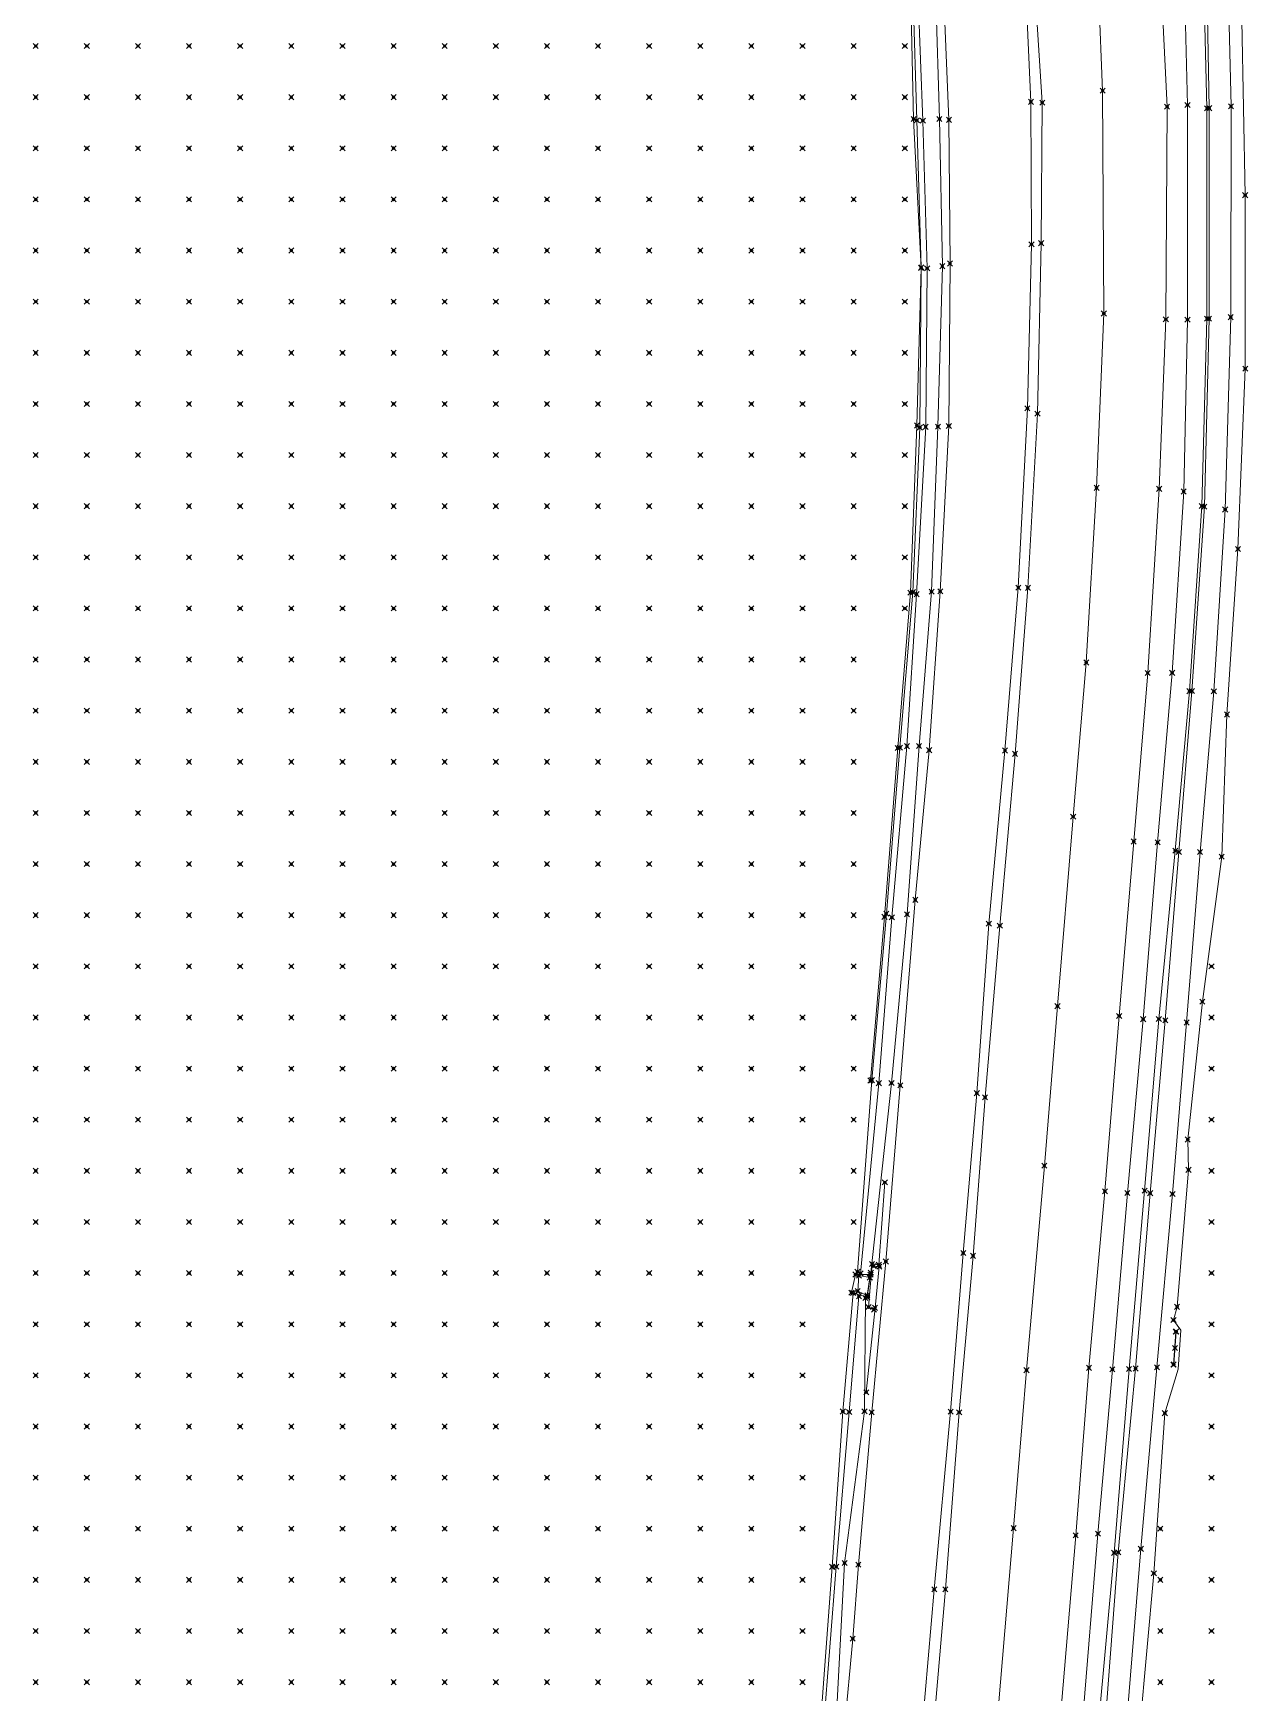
# Model space of a CAD drawing. Header units: metres. Extents: x 441556 to 446409, y 432338 to 461058.
# Drawn here: x 441686.9 to 441758.2, y 452807.3 to 452904.7 of the extents above; entities that cross this region are included whole.
import ezdxf

# ---------------------------------------------------------------- set-up
doc = ezdxf.new("R2010")
doc.units = ezdxf.units.M
doc.header["$MEASUREMENT"] = 0
doc.header["$PDMODE"] = 35
doc.header["$PDSIZE"] = 0.15
for name, color, linetype, lineweight in [('DTM-BRE-RevN_0YP_BREAKLINE', 1, 'Continuous', 0), ('DTM-BRE-RevN_GRP_ CAROSABIL', 2, 'Continuous', 0), ('DTM-BRE-RevN_GRP_ACOSTAMENT', 2, 'Continuous', 0), ('DTM-BRE-RevN_GRP_AX', 2, 'Continuous', 0), ('DTM-BRE-RevN_GRP_CAMERA CADERE JOS', 2, 'Continuous', 0), ('DTM-BRE-RevN_GRP_CAMERA CADERE SUS', 2, 'Continuous', 0), ('DTM-BRE-RevN_GRP_CANAL', 2, 'Continuous', 0), ('DTM-BRE-RevN_GRP_PARAPET BETON_JOS', 2, 'Continuous', 0), ('DTM-BRE-RevN_GRP_PARAPET BETON_SUS', 2, 'Continuous', 0), ('DTM-BRE-RevN_GRP_PARAPET METALIC', 2, 'Continuous', 0), ('DTM-BRE-RevN_GRP_PARAPET NEW JERSEY', 2, 'Continuous', 0), ('DTM-BRE-RevN_GRP_SANT BETON JOS', 2, 'Continuous', 0), ('DTM-BRE-RevN_GRP_SANT BETON SUS', 2, 'Continuous', 0), ('DTM-BRE-RevN_GRP_TALUZ JOS', 2, 'Continuous', 0), ('DTM-BRE-RevN_GRP_ZID SPRIJIN JOS', 2, 'Continuous', 0), ('DTM-BRE-RevN_GRP_ZID SPRIJIN SUS', 2, 'Continuous', 0), ('DTM-BRE-RevN_YP_RevL', 1, 'Continuous', 0), ('DTM-NOK-RevN_LIDAR_co_lidar', 91, 'Continuous', 0), ('DTM-NOK-RevN_RTK', 32, 'Continuous', 0)]:
    doc.layers.add(name, color=color, linetype=linetype, lineweight=lineweight)

msp = doc.modelspace()

# ---------------------------------------------------------------- linework, layer by layer
at = {"layer": 'DTM-BRE-RevN_0YP_BREAKLINE'}
msp.add_polyline3d([(441736.311, 452829.927, 359.694), (441735.799, 452824.975, 359.159)], dxfattribs=at)
at = {"layer": 'DTM-BRE-RevN_GRP_ CAROSABIL'}
for p, q in [((441740.283, 452908.314, 359.365), (441740.65, 452899.618, 359.388)), ((441753.448, 452900.388, 359.634), (441753.129, 452906.915, 359.671)), ((441753.372, 452887.915, 359.666), (441753.448, 452900.388, 359.634)), ((441740.65, 452899.618, 359.388), (441740.713, 452891.187, 359.395)), ((441740.713, 452891.187, 359.395), (441740.64, 452881.664, 359.38)), ((441752.98, 452877.973, 359.684), (441753.372, 452887.915, 359.666)), ((441740.64, 452881.664, 359.38), (441740.14, 452871.956, 359.354)), ((441752.311, 452867.169, 359.628), (441752.98, 452877.973, 359.684)), ((441740.14, 452871.956, 359.354), (441739.49, 452862.642, 359.357)), ((441751.492, 452857.287, 359.635), (441752.311, 452867.169, 359.628)), ((441739.49, 452862.642, 359.357), (441738.673, 452853.864, 359.265)), ((441750.634, 452847.053, 359.53), (441751.492, 452857.287, 359.635)), ((441738.673, 452853.864, 359.265), (441737.791, 452842.978, 359.269)), ((441749.8, 452836.767, 359.463), (441750.634, 452847.053, 359.53)), ((441737.791, 452842.978, 359.269), (441736.947, 452832.644, 359.232)), ((441748.866, 452826.408, 359.425), (441749.8, 452836.767, 359.463)), ((441736.947, 452832.644, 359.232), (441736.115, 452823.8, 359.138)), ((441748.087, 452816.579, 359.408), (441748.866, 452826.408, 359.425)), ((441736.115, 452823.8, 359.138), (441735.338, 452814.858, 359.163)), ((441747.147, 452805.503, 359.404), (441748.087, 452816.579, 359.408)), ((441735.338, 452814.858, 359.163), (441735.005, 452810.517, 359.173)), ((441735.005, 452810.517, 359.173), (441733.601, 452795.353, 359.117))]:
    msp.add_line(p, q, dxfattribs=at)
at = {"layer": 'DTM-BRE-RevN_GRP_ACOSTAMENT'}
for p, q in [((441755.788, 452900.294, 359.722), (441755.606, 452907.16, 359.702)), ((441755.787, 452887.954, 359.739), (441755.788, 452900.294, 359.722)), ((441755.487, 452876.968, 359.724), (441755.787, 452887.954, 359.739)), ((441754.762, 452866.104, 359.668), (441755.487, 452876.968, 359.724)), ((441753.927, 452856.749, 359.612), (441754.762, 452866.104, 359.668)), ((441752.961, 452846.87, 359.588), (441753.927, 452856.749, 359.612)), ((441752.131, 452836.803, 359.539), (441752.961, 452846.87, 359.588)), ((441751.216, 452826.337, 359.499), (441752.131, 452836.803, 359.539)), ((441750.342, 452815.553, 359.462), (441751.216, 452826.337, 359.499)), ((441749.372, 452804.954, 359.475), (441750.342, 452815.553, 359.462))]:
    msp.add_line(p, q, dxfattribs=at)
at = {"layer": 'DTM-BRE-RevN_GRP_AX'}
for p, q in [((441749.431, 452906.9, 359.53), (441749.666, 452901.325, 359.573)), ((441749.666, 452901.325, 359.573), (441749.734, 452888.258, 359.596)), ((441749.734, 452888.258, 359.596), (441749.31, 452878.029, 359.545)), ((441749.31, 452878.029, 359.545), (441748.704, 452867.783, 359.538)), ((441748.704, 452867.783, 359.538), (441747.935, 452858.738, 359.501)), ((441747.935, 452858.738, 359.501), (441747.021, 452847.622, 359.45)), ((441747.021, 452847.622, 359.45), (441746.248, 452838.263, 359.412)), ((441746.248, 452838.263, 359.412), (441745.202, 452826.271, 359.365)), ((441745.202, 452826.271, 359.365), (441744.441, 452817.001, 359.313)), ((441744.441, 452817.001, 359.313), (441743.533, 452806.343, 359.317))]:
    msp.add_line(p, q, dxfattribs=at)
at = {"layer": 'DTM-BRE-RevN_GRP_CAMERA CADERE JOS'}
for p, q in [((441735.294, 452830.908, 357.215), (441735.366, 452831.822, 357.229)), ((441735.366, 452831.822, 357.229), (441736.009, 452831.698, 357.138)), ((441736.009, 452831.698, 357.138), (441735.859, 452830.648, 357.347)), ((441735.859, 452830.648, 357.347), (441735.294, 452830.908, 357.215))]:
    msp.add_line(p, q, dxfattribs=at)
at = {"layer": 'DTM-BRE-RevN_GRP_CAMERA CADERE SUS'}
for p, q in [((441734.93, 452830.823, 358.939), (441735.159, 452831.886, 359.031)), ((441735.159, 452831.886, 359.031), (441736.044, 452831.877, 359.099)), ((441736.044, 452831.877, 359.099), (441735.859, 452830.548, 358.994)), ((441735.859, 452830.548, 358.994), (441734.93, 452830.823, 358.939))]:
    msp.add_line(p, q, dxfattribs=at)
at = {"layer": 'DTM-BRE-RevN_GRP_CANAL'}
for p, q in [((441753.958, 452828.529, 357.322), (441753.815, 452826.591, 357.269)), ((441753.838, 452826.602, 356.089), (441753.981, 452828.54, 356.142)), ((441753.981, 452828.54, 356.142), (441753.958, 452828.529, 357.322)), ((441753.815, 452826.591, 357.269), (441753.838, 452826.602, 356.089))]:
    msp.add_line(p, q, dxfattribs=at)
at = {"layer": 'DTM-BRE-RevN_GRP_PARAPET BETON_JOS'}
for p, q in [((441735.929, 452829.972, 359.03), (441736.139, 452832.503, 359.042)), ((441736.139, 452832.503, 359.042), (441736.534, 452832.451, 359.251)), ((441736.25, 452829.825, 359.223), (441735.929, 452829.972, 359.03)), ((441736.311, 452829.927, 359.694), (441736.25, 452829.825, 359.223))]:
    msp.add_line(p, q, dxfattribs=at)
at = {"layer": 'DTM-BRE-RevN_GRP_PARAPET BETON_SUS'}
for p, q in [((441736.229, 452832.376, 359.683), (441736.562, 452832.345, 359.677)), ((441736.562, 452832.345, 359.677), (441736.311, 452829.927, 359.694))]:
    msp.add_line(p, q, dxfattribs=at)
at = {"layer": 'DTM-BRE-RevN_GRP_PARAPET METALIC'}
for p, q in [((441754.648, 452900.491, 359.713), (441754.478, 452907.091, 359.69)), ((441754.646, 452887.894, 359.698), (441754.648, 452900.491, 359.713)), ((441754.421, 452877.816, 359.714), (441754.646, 452887.894, 359.698)), ((441753.743, 452867.175, 359.715), (441754.421, 452877.816, 359.714)), ((441752.89, 452857.23, 359.65), (441753.743, 452867.175, 359.715)), ((441752.044, 452846.862, 359.545), (441752.89, 452857.23, 359.65)), ((441751.117, 452836.658, 359.513), (441752.044, 452846.862, 359.545)), ((441736.534, 452832.451, 359.251), (441736.884, 452837.29, 359.24)), ((441750.24, 452826.316, 359.451), (441751.117, 452836.658, 359.513)), ((441749.392, 452816.678, 359.421), (441750.24, 452826.316, 359.451)), ((441748.474, 452805.411, 359.442), (441749.392, 452816.678, 359.421))]:
    msp.add_line(p, q, dxfattribs=at)
at = {"layer": 'DTM-BRE-RevN_GRP_PARAPET NEW JERSEY'}
for p, q in [((441745.044, 452910.018, 359.476), (441745.459, 452900.673, 359.496)), ((441746.122, 452900.626, 359.58), (441745.516, 452910.157, 359.48)), ((441745.459, 452900.673, 359.496), (441745.495, 452892.314, 359.529)), ((441746.061, 452892.382, 359.533), (441746.122, 452900.626, 359.58)), ((441745.846, 452882.378, 359.502), (441746.061, 452892.382, 359.533)), ((441745.495, 452892.314, 359.529), (441745.254, 452882.693, 359.492)), ((441745.254, 452882.693, 359.492), (441744.718, 452872.178, 359.474)), ((441745.282, 452872.161, 359.49), (441745.846, 452882.378, 359.502)), ((441744.718, 452872.178, 359.474), (441743.935, 452862.624, 359.473)), ((441744.53, 452862.429, 359.462), (441745.282, 452872.161, 359.49)), ((441743.935, 452862.624, 359.473), (441742.99, 452852.461, 359.428)), ((441743.636, 452852.345, 359.41), (441744.53, 452862.429, 359.462)), ((441742.99, 452852.461, 359.428), (441742.284, 452842.521, 359.377)), ((441742.769, 452842.282, 359.382), (441743.636, 452852.345, 359.41)), ((441742.284, 452842.521, 359.377), (441741.487, 452833.139, 359.325)), ((441742.064, 452832.98, 359.335), (441742.769, 452842.282, 359.382)), ((441741.487, 452833.139, 359.325), (441740.747, 452823.841, 359.273)), ((441741.249, 452823.803, 359.277), (441742.064, 452832.98, 359.335)), ((441740.747, 452823.841, 359.273), (441739.788, 452813.412, 359.294)), ((441740.437, 452813.418, 359.293), (441741.249, 452823.803, 359.277)), ((441739.788, 452813.412, 359.294), (441739.013, 452804.509, 359.26)), ((441739.665, 452804.37, 359.263), (441740.437, 452813.418, 359.293))]:
    msp.add_line(p, q, dxfattribs=at)
at = {"layer": 'DTM-BRE-RevN_GRP_SANT BETON JOS'}
for p, q in [((441738.8, 452908.126, 358.925), (441739.114, 452899.569, 358.935)), ((441739.114, 452899.569, 358.935), (441739.369, 452890.908, 358.985)), ((441739.369, 452890.908, 358.985), (441739.285, 452881.609, 358.988)), ((441739.285, 452881.609, 358.988), (441738.754, 452871.792, 358.944)), ((441738.754, 452871.792, 358.944), (441738.186, 452862.874, 358.991)), ((441738.186, 452862.874, 358.991), (441737.301, 452852.83, 358.877)), ((441737.301, 452852.83, 358.877), (441736.537, 452843.11, 358.879)), ((441736.537, 452843.11, 358.879), (441735.465, 452831.947, 358.752)), ((441735.368, 452830.613, 358.711), (441734.794, 452823.818, 358.763)), ((441734.794, 452823.818, 358.763), (441734.029, 452814.745, 358.739)), ((441734.029, 452814.745, 358.739), (441733.288, 452805.281, 358.778))]:
    msp.add_line(p, q, dxfattribs=at)
at = {"layer": 'DTM-BRE-RevN_GRP_SANT BETON SUS'}
for p, q in [((441738.764, 452899.59, 359.128), (441738.508, 452908.198, 359.176)), ((441740.089, 452899.667, 359.306), (441739.826, 452908.19, 359.279)), ((441739.024, 452890.967, 359.243), (441738.764, 452899.59, 359.128)), ((441740.261, 452891.031, 359.309), (441740.089, 452899.667, 359.306)), ((441738.942, 452881.572, 359.251), (441739.024, 452890.967, 359.243)), ((441740.003, 452881.624, 359.295), (441740.261, 452891.031, 359.309)), ((441739.631, 452871.941, 359.3), (441740.003, 452881.624, 359.295)), ((441738.532, 452871.913, 359.209), (441738.942, 452881.572, 359.251)), ((441737.77, 452862.794, 359.196), (441738.532, 452871.913, 359.209)), ((441738.895, 452862.889, 359.278), (441739.631, 452871.941, 359.3)), ((441736.978, 452853.05, 359.111), (441737.77, 452862.794, 359.196)), ((441738.192, 452853.015, 359.26), (441738.895, 452862.889, 359.278)), ((441736.132, 452843.285, 359.147), (441736.978, 452853.05, 359.111)), ((441737.278, 452843.113, 359.25), (441738.192, 452853.015, 359.26)), ((441735.283, 452832.047, 359.02), (441736.132, 452843.285, 359.147)), ((441736.065, 452831.986, 359.09), (441737.278, 452843.113, 359.25)), ((441734.422, 452823.846, 358.949), (441735.032, 452830.803, 358.963)), ((441735.696, 452823.861, 359.141), (441735.747, 452830.508, 358.924)), ((441733.798, 452814.736, 358.877), (441734.422, 452823.846, 358.949)), ((441734.526, 452814.956, 359.052), (441735.696, 452823.861, 359.141)), ((441732.353, 452795.583, 358.921), (441733.798, 452814.736, 358.877)), ((441734.019, 452805.349, 359.098), (441734.526, 452814.956, 359.052))]:
    msp.add_line(p, q, dxfattribs=at)
at = {"layer": 'DTM-BRE-RevN_GRP_TALUZ JOS'}
for p, q in [((441738.376, 452908.181, 359.231), (441738.573, 452899.666, 359.15)), ((441738.573, 452899.666, 359.15), (441739.01, 452890.937, 359.23)), ((441739.01, 452890.937, 359.23), (441738.77, 452881.689, 359.342)), ((441738.77, 452881.689, 359.342), (441738.389, 452871.882, 359.21)), ((441738.389, 452871.882, 359.21), (441737.645, 452862.775, 359.22)), ((441737.645, 452862.775, 359.22), (441736.868, 452852.866, 359.12)), ((441736.868, 452852.866, 359.12), (441736.042, 452843.263, 359.151))]:
    msp.add_line(p, q, dxfattribs=at)
at = {"layer": 'DTM-BRE-RevN_GRP_ZID SPRIJIN JOS'}
for p, q in [((441758.026, 452895.202, 355.429), (441757.832, 452905.452, 355.463)), ((441758.034, 452885.016, 355.349), (441758.026, 452895.202, 355.429)), ((441757.606, 452874.448, 355.259), (441758.034, 452885.016, 355.349)), ((441756.957, 452864.733, 355.263), (441757.606, 452874.448, 355.259)), ((441756.65, 452856.4, 355.078), (441756.957, 452864.733, 355.263)), ((441755.518, 452847.891, 355.125), (441756.65, 452856.4, 355.078)), ((441754.659, 452839.802, 354.876), (441755.518, 452847.891, 355.125)), ((441754.703, 452838.024, 354.893), (441754.659, 452839.802, 354.876)), ((441754.035, 452829.984, 354.894), (441754.703, 452838.024, 354.893)), ((441753.821, 452829.208, 354.886), (441754.035, 452829.984, 354.894)), ((441752.671, 452814.351, 354.886), (441753.314, 452823.746, 354.957)), ((441751.772, 452804.511, 354.889), (441752.671, 452814.351, 354.886))]:
    msp.add_line(p, q, dxfattribs=at)
at = {"layer": 'DTM-BRE-RevN_GRP_ZID SPRIJIN SUS'}
for p, q in [((441755.92, 452900.305, 359.555), (441755.792, 452907.193, 359.507)), ((441757.043, 452907.205, 359.506), (441757.2, 452900.414, 359.523)), ((441755.911, 452887.955, 359.543), (441755.92, 452900.305, 359.555)), ((441757.2, 452900.414, 359.523), (441757.183, 452888.043, 359.546)), ((441755.635, 452876.931, 359.571), (441755.911, 452887.955, 359.543)), ((441757.183, 452888.043, 359.546), (441756.853, 452876.762, 359.562)), ((441754.899, 452866.109, 359.531), (441755.635, 452876.931, 359.571)), ((441756.853, 452876.762, 359.562), (441756.188, 452866.09, 359.522)), ((441754.135, 452856.669, 359.418), (441754.899, 452866.109, 359.531)), ((441756.188, 452866.09, 359.522), (441755.381, 452856.664, 359.42)), ((441753.34, 452846.797, 359.273), (441754.135, 452856.669, 359.418)), ((441755.381, 452856.664, 359.42), (441754.594, 452846.668, 359.219)), ((441752.455, 452836.657, 359.124), (441753.34, 452846.797, 359.273)), ((441754.594, 452846.668, 359.219), (441753.763, 452836.609, 359.119)), ((441751.599, 452826.371, 359.063), (441752.455, 452836.657, 359.124)), ((441753.763, 452836.609, 359.119), (441752.851, 452826.442, 359.07)), ((441750.58, 452815.583, 359.069), (441751.599, 452826.371, 359.063)), ((441752.851, 452826.442, 359.07), (441751.908, 452815.788, 359.052)), ((441749.755, 452804.799, 359.078), (441750.58, 452815.583, 359.069)), ((441751.908, 452815.788, 359.052), (441750.998, 452804.724, 359.073))]:
    msp.add_line(p, q, dxfattribs=at)
at = {"layer": 'DTM-BRE-RevN_YP_RevL'}
for p, q in [((441753.821, 452829.208, 354.886), (441754.248, 452828.618, 354.894)), ((441754.248, 452828.618, 354.894), (441754.105, 452826.333, 354.922)), ((441754.105, 452826.333, 354.922), (441753.314, 452823.746, 354.957))]:
    msp.add_line(p, q, dxfattribs=at)
at = {"layer": 'DTM-NOK-RevN_LIDAR_co_lidar'}
for p in [(441687.069, 452903.949, 377.706), (441690.068, 452903.949, 376.775), (441693.068, 452903.949, 375.922), (441696.067, 452903.949, 374.979), (441699.066, 452903.949, 373.926), (441702.066, 452903.949, 372.959), (441705.065, 452903.949, 372.105), (441708.064, 452903.949, 371.415), (441711.064, 452903.949, 370.658), (441714.063, 452903.949, 369.808), (441717.062, 452903.949, 368.938), (441720.062, 452903.949, 368.269), (441723.061, 452903.949, 367.426), (441726.06, 452903.949, 366.38), (441729.06, 452903.949, 365.457), (441732.059, 452903.949, 364.412), (441735.058, 452903.949, 362.7), (441738.058, 452903.949, 360.493), (441687.069, 452900.95, 378.076), (441690.068, 452900.95, 377.222), (441693.068, 452900.95, 376.36), (441696.067, 452900.95, 375.454), (441699.066, 452900.95, 374.24), (441702.066, 452900.95, 373.333), (441705.065, 452900.95, 372.471), (441708.064, 452900.95, 371.703), (441711.064, 452900.95, 370.865), (441714.063, 452900.95, 369.999), (441717.062, 452900.95, 369.148), (441720.062, 452900.95, 368.398), (441723.061, 452900.95, 367.812), (441726.06, 452900.95, 366.912), (441729.06, 452900.95, 365.838), (441732.059, 452900.95, 364.712), (441735.058, 452900.95, 362.77), (441738.058, 452900.95, 360.453), (441687.069, 452897.95, 378.668), (441690.068, 452897.95, 377.771), (441693.068, 452897.95, 376.823), (441696.067, 452897.95, 376.035), (441699.066, 452897.95, 374.689), (441702.066, 452897.95, 373.639), (441705.065, 452897.95, 372.644), (441708.064, 452897.95, 371.798), (441711.064, 452897.95, 370.872), (441714.063, 452897.95, 370.072), (441717.062, 452897.95, 369.382), (441720.062, 452897.95, 368.607), (441723.061, 452897.95, 367.904), (441726.06, 452897.95, 367.012), (441729.06, 452897.95, 366.012), (441732.059, 452897.95, 365.051), (441735.058, 452897.95, 363.211), (441738.058, 452897.95, 360.606), (441687.069, 452894.951, 379.055), (441690.068, 452894.951, 378.15), (441693.068, 452894.951, 377.039), (441696.067, 452894.951, 376.198), (441699.066, 452894.951, 374.917), (441702.066, 452894.951, 373.893), (441705.065, 452894.951, 372.893), (441708.064, 452894.951, 372.027), (441711.064, 452894.951, 371.108), (441714.063, 452894.951, 370.308), (441717.062, 452894.951, 369.516), (441720.062, 452894.951, 368.682), (441723.061, 452894.951, 367.68), (441726.06, 452894.951, 366.832), (441729.06, 452894.951, 366.144), (441732.059, 452894.951, 365.116), (441735.058, 452894.951, 363.216), (441738.058, 452894.951, 360.535), (441687.069, 452891.952, 379.212), (441690.068, 452891.952, 378.245), (441693.068, 452891.952, 377.278), (441696.067, 452891.952, 376.257), (441699.066, 452891.952, 375.101), (441702.066, 452891.952, 374.005), (441705.065, 452891.952, 372.822), (441708.064, 452891.952, 372.014), (441711.064, 452891.952, 371.324), (441714.063, 452891.952, 370.483), (441717.062, 452891.952, 369.594), (441720.062, 452891.952, 368.768), (441723.061, 452891.952, 367.754), (441726.06, 452891.952, 366.745), (441729.06, 452891.952, 365.918), (441732.059, 452891.952, 365.023), (441735.058, 452891.952, 363.488), (441738.058, 452891.952, 360.942), (441687.069, 452888.952, 378.992), (441690.068, 452888.952, 378.1), (441693.068, 452888.952, 377.178), (441696.067, 452888.952, 376.246), (441699.066, 452888.952, 375.2), (441702.066, 452888.952, 374.069), (441705.065, 452888.952, 373.062), (441708.064, 452888.952, 371.984), (441711.064, 452888.952, 371.13), (441714.063, 452888.952, 370.214), (441717.062, 452888.952, 369.348), (441720.062, 452888.952, 368.494), (441723.061, 452888.952, 367.583), (441726.06, 452888.952, 366.573), (441729.06, 452888.952, 365.624), (441732.059, 452888.952, 364.763), (441735.058, 452888.952, 363.203), (441738.058, 452888.952, 360.732), (441687.069, 452885.953, 378.699), (441690.068, 452885.953, 377.886), (441693.068, 452885.953, 377.111), (441696.067, 452885.953, 376.023), (441699.066, 452885.953, 374.808), (441702.066, 452885.953, 373.799), (441705.065, 452885.953, 372.805), (441708.064, 452885.953, 371.733), (441711.064, 452885.953, 370.755), (441714.063, 452885.953, 369.801), (441717.062, 452885.953, 369.019), (441720.062, 452885.953, 368.321), (441723.061, 452885.953, 367.45), (441726.06, 452885.953, 366.512), (441729.06, 452885.953, 365.629), (441732.059, 452885.953, 364.73), (441735.058, 452885.953, 363.336), (441738.058, 452885.953, 360.982), (441687.069, 452882.954, 378.534), (441690.068, 452882.954, 377.635), (441693.068, 452882.954, 376.865), (441696.067, 452882.954, 375.924), (441699.066, 452882.954, 374.862), (441702.066, 452882.954, 373.713), (441705.065, 452882.954, 372.619), (441708.064, 452882.954, 371.68), (441711.064, 452882.954, 370.638), (441714.063, 452882.954, 369.599), (441717.062, 452882.954, 368.788), (441720.062, 452882.954, 367.994), (441723.061, 452882.954, 367.232), (441726.06, 452882.954, 366.516), (441729.06, 452882.954, 365.617), (441732.059, 452882.954, 364.608), (441735.058, 452882.954, 363.107), (441738.058, 452882.954, 360.658), (441687.069, 452879.954, 378.521), (441690.068, 452879.954, 377.462), (441693.068, 452879.954, 376.548), (441696.067, 452879.954, 375.645), (441699.066, 452879.954, 374.745), (441702.066, 452879.954, 373.616), (441705.065, 452879.954, 372.568), (441708.064, 452879.954, 371.397), (441711.064, 452879.954, 370.499), (441714.063, 452879.954, 369.696), (441717.062, 452879.954, 369.024), (441720.062, 452879.954, 368.081), (441723.061, 452879.954, 367.175), (441726.06, 452879.954, 366.476), (441729.06, 452879.954, 365.595), (441732.059, 452879.954, 364.59), (441735.058, 452879.954, 363.062), (441738.058, 452879.954, 360.589), (441687.069, 452876.955, 378.22), (441690.068, 452876.955, 377.164), (441693.068, 452876.955, 376.214), (441696.067, 452876.955, 375.153), (441699.066, 452876.955, 374.283), (441702.066, 452876.955, 373.375), (441705.065, 452876.955, 372.273), (441708.064, 452876.955, 371.243), (441711.064, 452876.955, 370.331), (441714.063, 452876.955, 369.547), (441717.062, 452876.955, 368.764), (441720.062, 452876.955, 367.887), (441723.061, 452876.955, 366.994), (441726.06, 452876.955, 366.245), (441729.06, 452876.955, 365.487), (441732.059, 452876.955, 364.468), (441735.058, 452876.955, 362.812), (441738.058, 452876.955, 360.478), (441687.069, 452873.956, 378.295), (441690.068, 452873.956, 377.001), (441693.068, 452873.956, 375.784), (441696.067, 452873.956, 374.784), (441699.066, 452873.956, 373.928), (441702.066, 452873.956, 373.035), (441705.065, 452873.956, 372.065), (441708.064, 452873.956, 371.119), (441711.064, 452873.956, 370.135), (441714.063, 452873.956, 369.166), (441717.062, 452873.956, 368.402), (441720.062, 452873.956, 367.615), (441723.061, 452873.956, 366.768), (441726.06, 452873.956, 365.944), (441729.06, 452873.956, 365.131), (441732.059, 452873.956, 364.224), (441735.058, 452873.956, 362.588), (441738.058, 452873.956, 360.256), (441687.069, 452870.956, 378.913), (441690.068, 452870.956, 377.285), (441693.068, 452870.956, 375.494), (441696.067, 452870.956, 374.384), (441699.066, 452870.956, 373.411), (441702.066, 452870.956, 372.555), (441705.065, 452870.956, 371.638), (441708.064, 452870.956, 370.715), (441711.064, 452870.956, 369.832), (441714.063, 452870.956, 368.957), (441717.062, 452870.956, 368.055), (441720.062, 452870.956, 367.204), (441723.061, 452870.956, 366.407), (441726.06, 452870.956, 365.569), (441729.06, 452870.956, 364.735), (441732.059, 452870.956, 363.869), (441735.058, 452870.956, 362.317), (441738.058, 452870.956, 360.128), (441687.069, 452867.957, 379.685), (441690.068, 452867.957, 377.862), (441693.068, 452867.957, 375.774), (441696.067, 452867.957, 374.125), (441699.066, 452867.957, 372.888), (441702.066, 452867.957, 371.903), (441705.065, 452867.957, 370.91), (441708.064, 452867.957, 370.274), (441711.064, 452867.957, 369.411), (441714.063, 452867.957, 368.602), (441717.062, 452867.957, 367.651), (441720.062, 452867.957, 366.796), (441723.061, 452867.957, 366.071), (441726.06, 452867.957, 365.289), (441729.06, 452867.957, 364.481), (441732.059, 452867.957, 363.593), (441735.058, 452867.957, 361.98), (441687.069, 452864.958, 380.53), (441690.068, 452864.958, 378.577), (441693.068, 452864.958, 376.211), (441696.067, 452864.958, 374.518), (441699.066, 452864.958, 372.812), (441702.066, 452864.958, 371.541), (441705.065, 452864.958, 370.34), (441708.064, 452864.958, 369.577), (441711.064, 452864.958, 368.773), (441714.063, 452864.958, 368.006), (441717.062, 452864.958, 367.112), (441720.062, 452864.958, 366.332), (441723.061, 452864.958, 365.538), (441726.06, 452864.958, 364.814), (441729.06, 452864.958, 364.14), (441732.059, 452864.958, 363.253), (441735.058, 452864.958, 361.694), (441687.069, 452861.958, 381.509), (441690.068, 452861.958, 379.285), (441693.068, 452861.958, 377.009), (441696.067, 452861.958, 375.039), (441699.066, 452861.958, 373.209), (441702.066, 452861.958, 371.697), (441705.065, 452861.958, 370.259), (441708.064, 452861.958, 368.94), (441711.064, 452861.958, 368.143), (441714.063, 452861.958, 367.45), (441717.062, 452861.958, 366.647), (441720.062, 452861.958, 365.923), (441723.061, 452861.958, 365.085), (441726.06, 452861.958, 364.406), (441729.06, 452861.958, 363.845), (441732.059, 452861.958, 362.859), (441735.058, 452861.958, 361.243), (441687.069, 452858.959, 382.31), (441690.068, 452858.959, 379.967), (441693.068, 452858.959, 377.893), (441696.067, 452858.959, 375.711), (441699.066, 452858.959, 373.821), (441702.066, 452858.959, 372.003), (441705.065, 452858.959, 370.407), (441708.064, 452858.959, 368.665), (441711.064, 452858.959, 367.69), (441714.063, 452858.959, 366.981), (441717.062, 452858.959, 366.249), (441720.062, 452858.959, 365.546), (441723.061, 452858.959, 364.773), (441726.06, 452858.959, 364.079), (441729.06, 452858.959, 363.486), (441732.059, 452858.959, 362.45), (441735.058, 452858.959, 360.754), (441687.069, 452855.96, 382.802), (441690.068, 452855.96, 380.675), (441693.068, 452855.96, 378.521), (441696.067, 452855.96, 376.494), (441699.066, 452855.96, 374.391), (441702.066, 452855.96, 372.319), (441705.065, 452855.96, 370.624), (441708.064, 452855.96, 368.763), (441711.064, 452855.96, 367.531), (441714.063, 452855.96, 366.599), (441717.062, 452855.96, 365.801), (441720.062, 452855.96, 365.079), (441723.061, 452855.96, 364.396), (441726.06, 452855.96, 363.672), (441729.06, 452855.96, 362.976), (441732.059, 452855.96, 362.083), (441735.058, 452855.96, 360.562), (441687.069, 452852.96, 383.309), (441690.068, 452852.96, 381.324), (441693.068, 452852.96, 379.126), (441696.067, 452852.96, 377.074), (441699.066, 452852.96, 374.924), (441702.066, 452852.96, 372.758), (441705.065, 452852.96, 371.015), (441708.064, 452852.96, 369.168), (441711.064, 452852.96, 367.614), (441714.063, 452852.96, 366.202), (441717.062, 452852.96, 365.198), (441720.062, 452852.96, 364.499), (441723.061, 452852.96, 363.934), (441726.06, 452852.96, 363.231), (441729.06, 452852.96, 362.482), (441732.059, 452852.96, 361.734), (441735.058, 452852.96, 360.452), (441687.069, 452849.961, 384.012), (441690.068, 452849.961, 381.894), (441693.068, 452849.961, 379.749), (441696.067, 452849.961, 377.714), (441699.066, 452849.961, 375.555), (441702.066, 452849.961, 373.312), (441705.065, 452849.961, 371.435), (441708.064, 452849.961, 369.586), (441711.064, 452849.961, 367.819), (441714.063, 452849.961, 365.956), (441717.062, 452849.961, 364.647), (441720.062, 452849.961, 363.922), (441723.061, 452849.961, 363.391), (441726.06, 452849.961, 362.699), (441729.06, 452849.961, 361.99), (441732.059, 452849.961, 361.311), (441735.058, 452849.961, 360.2), (441756.054, 452849.961, 355.316), (441687.069, 452846.962, 384.741), (441690.068, 452846.962, 382.519), (441693.068, 452846.962, 380.424), (441696.067, 452846.962, 378.378), (441699.066, 452846.962, 376.296), (441702.066, 452846.962, 374.078), (441705.065, 452846.962, 371.878), (441708.064, 452846.962, 369.873), (441711.064, 452846.962, 368.097), (441714.063, 452846.962, 366.189), (441717.062, 452846.962, 364.602), (441720.062, 452846.962, 363.55), (441723.061, 452846.962, 362.815), (441726.06, 452846.962, 362.144), (441729.06, 452846.962, 361.558), (441732.059, 452846.962, 360.97), (441735.058, 452846.962, 360.017), (441756.054, 452846.962, 355.268), (441687.069, 452843.962, 385.394), (441690.068, 452843.962, 383.248), (441693.068, 452843.962, 381.222), (441696.067, 452843.962, 379.168), (441699.066, 452843.962, 377.206), (441702.066, 452843.962, 374.92), (441705.065, 452843.962, 372.588), (441708.064, 452843.962, 370.265), (441711.064, 452843.962, 368.221), (441714.063, 452843.962, 366.317), (441717.062, 452843.962, 364.628), (441720.062, 452843.962, 363.233), (441723.061, 452843.962, 362.237), (441726.06, 452843.962, 361.613), (441729.06, 452843.962, 361.238), (441732.059, 452843.962, 360.766), (441735.058, 452843.962, 359.859), (441756.054, 452843.962, 355), (441687.069, 452840.963, 386.257), (441690.068, 452840.963, 384.184), (441693.068, 452840.963, 382.286), (441696.067, 452840.963, 380.075), (441699.066, 452840.963, 377.993), (441702.066, 452840.963, 375.632), (441705.065, 452840.963, 373.279), (441708.064, 452840.963, 370.955), (441711.064, 452840.963, 368.796), (441714.063, 452840.963, 366.617), (441717.062, 452840.963, 364.631), (441720.062, 452840.963, 362.979), (441723.061, 452840.963, 361.862), (441726.06, 452840.963, 361.202), (441729.06, 452840.963, 360.927), (441732.059, 452840.963, 360.566), (441735.058, 452840.963, 359.634), (441756.054, 452840.963, 354.873), (441687.069, 452837.964, 387.413), (441690.068, 452837.964, 385.211), (441693.068, 452837.964, 383.04), (441696.067, 452837.964, 380.911), (441699.066, 452837.964, 378.643), (441702.066, 452837.964, 376.448), (441705.065, 452837.964, 374.048), (441708.064, 452837.964, 371.485), (441711.064, 452837.964, 369.296), (441714.063, 452837.964, 366.97), (441717.062, 452837.964, 364.815), (441720.062, 452837.964, 362.955), (441723.061, 452837.964, 361.588), (441726.06, 452837.964, 360.764), (441729.06, 452837.964, 360.264), (441732.059, 452837.964, 359.842), (441735.058, 452837.964, 359.325), (441756.054, 452837.964, 354.921), (441687.069, 452834.964, 388.624), (441690.068, 452834.964, 386.305), (441693.068, 452834.964, 383.83), (441696.067, 452834.964, 381.79), (441699.066, 452834.964, 379.591), (441702.066, 452834.964, 377.364), (441705.065, 452834.964, 375.011), (441708.064, 452834.964, 372.631), (441711.064, 452834.964, 370.158), (441714.063, 452834.964, 367.345), (441717.062, 452834.964, 365.1), (441720.062, 452834.964, 363.181), (441723.061, 452834.964, 361.453), (441726.06, 452834.964, 360.333), (441729.06, 452834.964, 359.702), (441732.059, 452834.964, 359.326), (441735.058, 452834.964, 359.127), (441756.054, 452834.964, 354.745), (441687.069, 452831.965, 390.115), (441690.068, 452831.965, 387.442), (441693.068, 452831.965, 385.129), (441696.067, 452831.965, 383.156), (441699.066, 452831.965, 381.157), (441702.066, 452831.965, 378.957), (441705.065, 452831.965, 376.564), (441708.064, 452831.965, 374.25), (441711.064, 452831.965, 371.709), (441714.063, 452831.965, 368.631), (441717.062, 452831.965, 365.653), (441720.062, 452831.965, 363.545), (441723.061, 452831.965, 361.875), (441726.06, 452831.965, 360.438), (441729.06, 452831.965, 359.519), (441732.059, 452831.965, 359.082), (441756.054, 452831.965, 354.728), (441687.069, 452828.966, 392.271), (441690.068, 452828.966, 390.259), (441693.068, 452828.966, 386.962), (441696.067, 452828.966, 384.58), (441699.066, 452828.966, 383.019), (441702.066, 452828.966, 381.218), (441705.065, 452828.966, 378.326), (441708.064, 452828.966, 375.972), (441711.064, 452828.966, 373.829), (441714.063, 452828.966, 369.715), (441717.062, 452828.966, 366.362), (441720.062, 452828.966, 364.222), (441723.061, 452828.966, 362.327), (441726.06, 452828.966, 360.637), (441729.06, 452828.966, 359.497), (441732.059, 452828.966, 358.978), (441756.054, 452828.966, 354.744), (441687.069, 452825.966, 394.184), (441690.068, 452825.966, 392.243), (441693.068, 452825.966, 389.864), (441696.067, 452825.966, 386.537), (441699.066, 452825.966, 384.744), (441702.066, 452825.966, 382.851), (441705.065, 452825.966, 380.747), (441708.064, 452825.966, 378.555), (441711.064, 452825.966, 376.352), (441714.063, 452825.966, 372.891), (441717.062, 452825.966, 368.397), (441720.062, 452825.966, 364.976), (441723.061, 452825.966, 362.688), (441726.06, 452825.966, 360.732), (441729.06, 452825.966, 359.452), (441732.059, 452825.966, 359.049), (441756.054, 452825.966, 354.796), (441687.069, 452822.967, 396.572), (441690.068, 452822.967, 394.038), (441693.068, 452822.967, 391.554), (441696.067, 452822.967, 389.44), (441699.066, 452822.967, 386.915), (441702.066, 452822.967, 384.457), (441705.065, 452822.967, 382.087), (441708.064, 452822.967, 379.409), (441711.064, 452822.967, 377.177), (441714.063, 452822.967, 375.143), (441717.062, 452822.967, 371.661), (441720.062, 452822.967, 367.589), (441723.061, 452822.967, 363.668), (441726.06, 452822.967, 360.955), (441729.06, 452822.967, 359.839), (441732.059, 452822.967, 359.297), (441756.054, 452822.967, 354.789), (441687.069, 452819.968, 398.235), (441690.068, 452819.968, 395.475), (441693.068, 452819.968, 392.811), (441696.067, 452819.968, 390.382), (441699.066, 452819.968, 387.498), (441702.066, 452819.968, 384.776), (441705.065, 452819.968, 382.168), (441708.064, 452819.968, 379.593), (441711.064, 452819.968, 377.147), (441714.063, 452819.968, 374.981), (441717.062, 452819.968, 372.856), (441720.062, 452819.968, 368.602), (441723.061, 452819.968, 364.161), (441726.06, 452819.968, 361.663), (441729.06, 452819.968, 360.287), (441732.059, 452819.968, 359.361), (441756.054, 452819.968, 354.798), (441687.069, 452816.968, 398.637), (441690.068, 452816.968, 395.85), (441693.068, 452816.968, 393.134), (441696.067, 452816.968, 390.394), (441699.066, 452816.968, 387.373), (441702.066, 452816.968, 384.372), (441705.065, 452816.968, 381.664), (441708.064, 452816.968, 379.054), (441711.064, 452816.968, 376.611), (441714.063, 452816.968, 374.507), (441717.062, 452816.968, 371.961), (441720.062, 452816.968, 368.093), (441723.061, 452816.968, 364.613), (441726.06, 452816.968, 362.324), (441729.06, 452816.968, 360.547), (441732.059, 452816.968, 359.383), (441753.055, 452816.968, 355.691), (441756.054, 452816.968, 354.782), (441687.069, 452813.969, 399.541), (441690.068, 452813.969, 396.14), (441693.068, 452813.969, 393.128), (441696.067, 452813.969, 390.266), (441699.066, 452813.969, 387.119), (441702.066, 452813.969, 383.754), (441705.065, 452813.969, 380.988), (441708.064, 452813.969, 378.496), (441711.064, 452813.969, 376.071), (441714.063, 452813.969, 373.728), (441717.062, 452813.969, 371.126), (441720.062, 452813.969, 368.083), (441723.061, 452813.969, 365.26), (441726.06, 452813.969, 362.904), (441729.06, 452813.969, 360.822), (441732.059, 452813.969, 359.401), (441753.055, 452813.969, 355.342), (441756.054, 452813.969, 354.772), (441687.069, 452810.969, 400.841), (441690.068, 452810.969, 397.348), (441693.068, 452810.969, 393.842), (441696.067, 452810.969, 390.551), (441699.066, 452810.969, 387.129), (441702.066, 452810.969, 383.655), (441705.065, 452810.969, 380.687), (441708.064, 452810.969, 378.143), (441711.064, 452810.969, 375.559), (441714.063, 452810.969, 373.141), (441717.062, 452810.969, 370.584), (441720.062, 452810.969, 368.002), (441723.061, 452810.969, 365.529), (441726.06, 452810.969, 363.114), (441729.06, 452810.969, 360.959), (441732.059, 452810.969, 359.506), (441753.055, 452810.969, 355.142), (441756.054, 452810.969, 354.787), (441687.069, 452807.97, 402.63), (441690.068, 452807.97, 398.872), (441693.068, 452807.97, 395.003), (441696.067, 452807.97, 391.511), (441699.066, 452807.97, 388.115), (441702.066, 452807.97, 383.696), (441705.065, 452807.97, 380.42), (441708.064, 452807.97, 377.804), (441711.064, 452807.97, 375.227), (441714.063, 452807.97, 372.821), (441717.062, 452807.97, 370.426), (441720.062, 452807.97, 367.98), (441723.061, 452807.97, 365.573), (441726.06, 452807.97, 363.236), (441729.06, 452807.97, 361.095), (441732.059, 452807.97, 359.566), (441753.055, 452807.97, 354.937), (441756.054, 452807.97, 354.77)]:
    msp.add_point(p, dxfattribs=at)
at = {"layer": 'DTM-NOK-RevN_RTK'}
for p in [(441749.666, 452901.325, 359.573), (441745.459, 452900.673, 359.496), (441746.122, 452900.626, 359.58), (441753.448, 452900.388, 359.634), (441754.648, 452900.491, 359.713), (441755.788, 452900.294, 359.722), (441755.92, 452900.305, 359.555), (441757.2, 452900.414, 359.523), (441738.573, 452899.666, 359.15), (441738.764, 452899.59, 359.128), (441739.114, 452899.569, 358.935), (441740.089, 452899.667, 359.306), (441740.65, 452899.618, 359.388), (441758.026, 452895.202, 355.429), (441745.495, 452892.314, 359.529), (441746.061, 452892.382, 359.533), (441739.01, 452890.937, 359.23), (441739.024, 452890.967, 359.243), (441739.369, 452890.908, 358.985), (441740.261, 452891.031, 359.309), (441740.713, 452891.187, 359.395), (441749.734, 452888.258, 359.596), (441753.372, 452887.915, 359.666), (441754.646, 452887.894, 359.698), (441755.787, 452887.954, 359.739), (441755.911, 452887.955, 359.543), (441757.183, 452888.043, 359.546), (441758.034, 452885.016, 355.349), (441745.254, 452882.693, 359.492), (441738.77, 452881.689, 359.342), (441738.942, 452881.572, 359.251), (441739.285, 452881.609, 358.988), (441740.003, 452881.624, 359.295), (441740.64, 452881.664, 359.38), (441745.846, 452882.378, 359.502), (441749.31, 452878.029, 359.545), (441752.98, 452877.973, 359.684), (441754.421, 452877.816, 359.714), (441755.487, 452876.968, 359.724), (441755.635, 452876.931, 359.571), (441756.853, 452876.762, 359.562), (441757.606, 452874.448, 355.259), (441738.389, 452871.882, 359.21), (441738.532, 452871.913, 359.209), (441738.754, 452871.792, 358.944), (441739.631, 452871.941, 359.3), (441740.14, 452871.956, 359.354), (441744.718, 452872.178, 359.474), (441745.282, 452872.161, 359.49), (441748.704, 452867.783, 359.538), (441752.311, 452867.169, 359.628), (441753.743, 452867.175, 359.715), (441754.762, 452866.104, 359.668), (441754.899, 452866.109, 359.531), (441756.188, 452866.09, 359.522), (441756.957, 452864.733, 355.263), (441737.645, 452862.775, 359.22), (441737.77, 452862.794, 359.196), (441738.186, 452862.874, 358.991), (441738.895, 452862.889, 359.278), (441739.49, 452862.642, 359.357), (441743.935, 452862.624, 359.473), (441744.53, 452862.429, 359.462), (441747.935, 452858.738, 359.501), (441751.492, 452857.287, 359.635), (441752.89, 452857.23, 359.65), (441753.927, 452856.749, 359.612), (441754.135, 452856.669, 359.418), (441755.381, 452856.664, 359.42), (441756.65, 452856.4, 355.078), (441738.673, 452853.864, 359.265), (441736.868, 452852.866, 359.12), (441736.978, 452853.05, 359.111), (441737.301, 452852.83, 358.877), (441738.192, 452853.015, 359.26), (441742.99, 452852.461, 359.428), (441743.636, 452852.345, 359.41), (441747.021, 452847.622, 359.45), (441755.518, 452847.891, 355.125), (441750.634, 452847.053, 359.53), (441752.044, 452846.862, 359.545), (441752.961, 452846.87, 359.588), (441753.34, 452846.797, 359.273), (441754.594, 452846.668, 359.219), (441736.042, 452843.263, 359.151), (441736.132, 452843.285, 359.147), (441736.537, 452843.11, 358.879), (441737.278, 452843.113, 359.25), (441737.791, 452842.978, 359.269), (441742.284, 452842.521, 359.377), (441742.769, 452842.282, 359.382), (441754.659, 452839.802, 354.876), (441746.248, 452838.263, 359.412), (441754.703, 452838.024, 354.893), (441736.884, 452837.29, 359.24), (441749.8, 452836.767, 359.463), (441752.131, 452836.803, 359.539), (441751.117, 452836.658, 359.513), (441752.455, 452836.657, 359.124), (441753.763, 452836.609, 359.119), (441741.487, 452833.139, 359.325), (441742.064, 452832.98, 359.335), (441735.159, 452831.886, 359.031), (441735.283, 452832.047, 359.02), (441735.366, 452831.822, 357.229), (441735.465, 452831.947, 358.752), (441736.044, 452831.877, 359.099), (441736.065, 452831.986, 359.09), (441736.139, 452832.503, 359.042), (441736.229, 452832.376, 359.683), (441736.534, 452832.451, 359.251), (441736.562, 452832.345, 359.677), (441736.947, 452832.644, 359.232), (441735.294, 452830.908, 357.215), (441736.009, 452831.698, 357.138), (441734.93, 452830.823, 358.939), (441735.032, 452830.803, 358.963), (441735.368, 452830.613, 358.711), (441735.747, 452830.508, 358.924), (441735.859, 452830.648, 357.347), (441735.859, 452830.548, 358.994), (441735.929, 452829.972, 359.03), (441736.311, 452829.927, 359.694), (441754.035, 452829.984, 354.894), (441736.25, 452829.825, 359.223), (441753.821, 452829.208, 354.886), (441753.958, 452828.529, 357.322), (441753.981, 452828.54, 356.142), (441753.909, 452827.571, 356.115), (441745.202, 452826.271, 359.365), (441748.866, 452826.408, 359.425), (441750.24, 452826.316, 359.451), (441751.216, 452826.337, 359.499), (441751.599, 452826.371, 359.063), (441752.851, 452826.442, 359.07), (441753.815, 452826.591, 357.269), (441753.838, 452826.602, 356.089), (441735.799, 452824.975, 359.159), (441734.422, 452823.846, 358.949), (441734.794, 452823.818, 358.763), (441735.696, 452823.861, 359.141), (441736.115, 452823.8, 359.138), (441740.747, 452823.841, 359.273), (441741.249, 452823.803, 359.277), (441753.314, 452823.746, 354.957), (441744.441, 452817.001, 359.313), (441748.087, 452816.579, 359.408), (441749.392, 452816.678, 359.421), (441750.342, 452815.553, 359.462), (441750.58, 452815.583, 359.069), (441751.908, 452815.788, 359.052), (441733.798, 452814.736, 358.877), (441734.029, 452814.745, 358.739), (441734.526, 452814.956, 359.052), (441735.338, 452814.858, 359.163), (441752.671, 452814.351, 354.886), (441739.788, 452813.412, 359.294), (441740.437, 452813.418, 359.293), (441735.005, 452810.517, 359.173)]:
    msp.add_point(p, dxfattribs=at)

doc.saveas('drawing.dxf')
